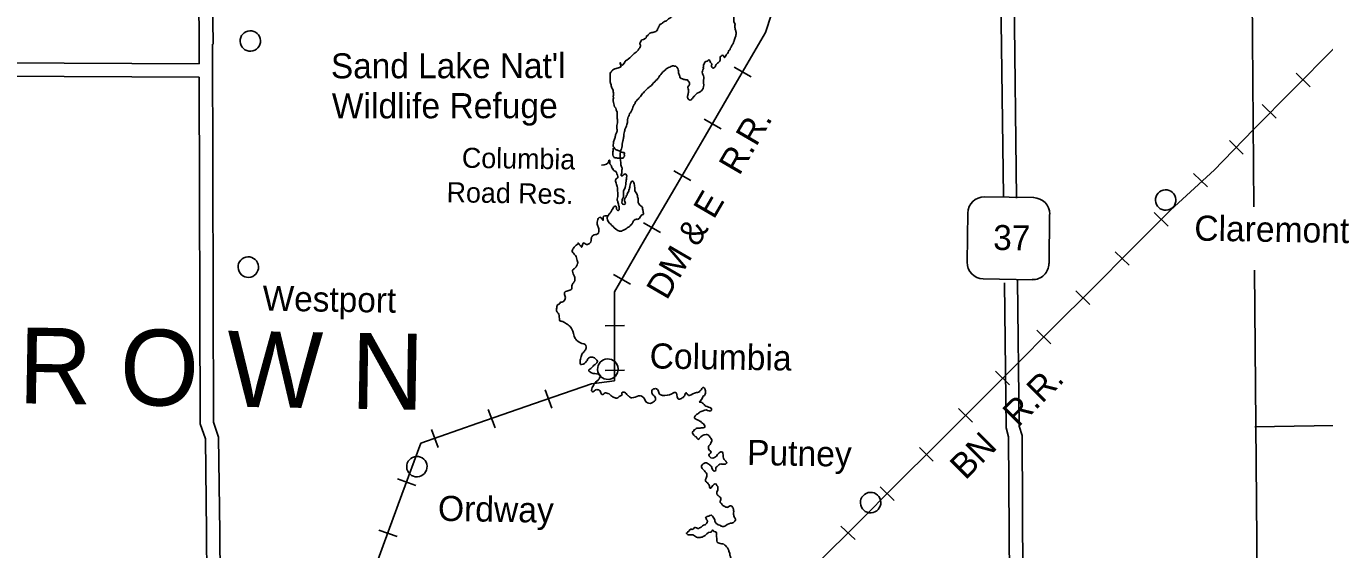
# Model space of a CAD drawing. Extents: x -180379 to 2689081, y 14222585 to 16907136.
# Drawn here: x 1740024 to 1911073, y 16547330 to 16616187 of the extents above; entities that cross this region are included whole.
import ezdxf

# ---------------------------------------------------------------- set-up
doc = ezdxf.new("R2010")
doc.units = 0
for name, color, linetype in [('L2', 7, 'Continuous'), ('L3', 7, 'Continuous'), ('L4', 7, 'Continuous'), ('L5', 7, 'Continuous'), ('L6', 7, 'Continuous'), ('L8', 7, 'Continuous')]:
    doc.layers.add(name, color=color, linetype=linetype)

msp = doc.modelspace()

# ---------------------------------------------------------------- linework, layer by layer
at = {"layer": 'L2'}
for p, q in [((1901472, 16636299), (1901840, 16592400)), ((1901923, 16584038), (1902599, 16505300)), ((1901958, 16563436), (1938957, 16563975))]:
    msp.add_line(p, q, dxfattribs=at)
at = {"layer": 'L3'}
for p, q in [((1868284, 16636173), (1868818, 16593794)), ((1870033, 16636172), (1870564, 16593522)), ((1701692, 16611527), (1762868, 16611199)), ((1701671, 16609776), (1762867, 16609447)), ((1872812, 16593596), (1866333, 16593693)), ((1864142, 16591572), (1864045, 16585073)), ((1874835, 16584926), (1874911, 16591384)), ((1866165, 16582882), (1872643, 16582785)), ((1868947, 16582386), (1869208, 16563262)), ((1870679, 16582740), (1870919, 16563511)), ((1869208, 16563262), (1869506, 16562111)), ((1870919, 16563511), (1871278, 16562277)), ((1869506, 16562111), (1869826, 16515901)), ((1871278, 16562277), (1871575, 16515942))]:
    msp.add_line(p, q, dxfattribs=at)
for centre, start_param, end_param in [((1866294, 16591531), 3.0800555, 4.6508518), ((1872763, 16591431), 1.5092592, 3.0800555), ((1866195, 16585051), 4.6508518, 6.2216481), ((1872664, 16584950), 6.2216481, 7.7924445)]:
    msp.add_ellipse(centre, major_axis=(100, -2158), ratio=0.9983703, start_param=start_param, end_param=end_param, dxfattribs=at)
at = {"layer": 'L4'}
for p, q in [((1762716, 16664485), (1762837, 16613743)), ((1764538, 16624963), (1764670, 16613783)), ((1762858, 16613743), (1762868, 16611199)), ((1764607, 16613784), (1764720, 16564025)), ((1762867, 16609447), (1762968, 16563797)), ((1762968, 16563797), (1763672, 16561828)), ((1764720, 16564025), (1765382, 16562057)), ((1763672, 16561828), (1763812, 16549585)), ((1765382, 16562057), (1765560, 16549543)), ((1763812, 16549585), (1763946, 16536926)), ((1765560, 16549543), (1765694, 16536821))]:
    msp.add_line(p, q, dxfattribs=at)
at = {"layer": 'L5'}
for points in [[(1825457, 16624470), (1825435, 16624387), (1825201, 16623972), (1825240, 16623763), (1825321, 16623637), (1825362, 16623574), (1825585, 16623113), (1825730, 16622986), (1825791, 16622860), (1825950, 16622274), (1826173, 16621833), (1826150, 16621625), (1826104, 16621313), (1826100, 16620958), (1825971, 16620647), (1825863, 16620336), (1825884, 16620294), (1825841, 16620190), (1825795, 16619857), (1825814, 16619690), (1825813, 16619627), (1825811, 16619481), (1825615, 16618816), (1825505, 16618296), (1825355, 16617985), (1825313, 16617965), (1825141, 16617529), (1824993, 16617323), (1824699, 16617139), (1824300, 16616810), (1824258, 16616811), (1823901, 16616586), (1823859, 16616544), (1823523, 16616278), (1823522, 16616236), (1823395, 16616092), (1823330, 16615884), (1823288, 16615863), (1823245, 16615718), (1823118, 16615532), (1822908, 16615430), (1822637, 16615350), (1822344, 16615271), (1822155, 16615169), (1821861, 16614901), (1821777, 16614861), (1821776, 16614819), (1821229, 16614367), (1821167, 16614347), (1821082, 16614244), (1820954, 16613953), (1820931, 16613829), (1820992, 16613703), (1820904, 16613328), (1820418, 16612751), (1819955, 16612360), (1819197, 16611702), (1819030, 16611600), (1818966, 16611518), (1818398, 16611024), (1818340, 16611379), (1818380, 16611254), (1818399, 16611108), (1818439, 16610961), (1818417, 16610878), (1818248, 16610713), (1817935, 16610634), (1817622, 16610554), (1817433, 16610452), (1817201, 16610226), (1817137, 16610122), (1817095, 16610102), (1816988, 16609812), (1817026, 16609519), (1817001, 16609227), (1817017, 16608789), (1817056, 16608601), (1817157, 16608350), (1817156, 16608287), (1817338, 16607847), (1817417, 16607512), (1817456, 16607282), (1817453, 16607053)], [(1828091, 16606920), (1828155, 16607023), (1828869, 16607536), (1828911, 16607556), (1829122, 16607762), (1829270, 16607989), (1829302, 16608886), (1829311, 16609615), (1829230, 16609804), (1829217, 16610409), (1829262, 16610700), (1829221, 16610722), (1829262, 16610721), (1829286, 16610929), (1829373, 16611220), (1829479, 16611407), (1829606, 16611530), (1829920, 16611651), (1830004, 16611734), (1830045, 16611733), (1830229, 16611397), (1830393, 16611187), (1830367, 16610832), (1830470, 16610706), (1830552, 16610642), (1830678, 16610683), (1830867, 16610847), (1830911, 16611013), (1831017, 16611179), (1831164, 16611281), (1831460, 16611611), (1831503, 16611757), (1831486, 16612028), (1831507, 16612090), (1831571, 16612194), (1831676, 16612234), (1831676, 16612276), (1831739, 16612317), (1831885, 16612315), (1831947, 16612252), (1832028, 16612063), (1832069, 16612042), (1832174, 16612124), (1832238, 16612269), (1832556, 16612682), (1832705, 16612993), (1832789, 16613033), (1832833, 16613241), (1832876, 16613303), (1833089, 16613718), (1833216, 16613883), (1833259, 16614008), (1833261, 16614112), (1833302, 16614132), (1833366, 16614257), (1833519, 16614776), (1833584, 16615005), (1833569, 16615464), (1833529, 16615631), (1833431, 16616133), (1833455, 16616382), (1833354, 16616634), (1833300, 16617260), (1833303, 16617490), (1833346, 16617614), (1833326, 16617698), (1833326, 16617740), (1833102, 16618118), (1832959, 16618286), (1832919, 16618433), (1832922, 16618683), (1833047, 16618702), (1833131, 16618764), (1832822, 16619018), (1832720, 16619228), (1832684, 16619624), (1832816, 16620207), (1832924, 16620560), (1832885, 16620727), (1832888, 16620977), (1832930, 16620977), (1832930, 16621039), (1832994, 16621122), (1833160, 16621120), (1833364, 16620742), (1833487, 16620636), (1833509, 16620678), (1833593, 16620718), (1833657, 16620863), (1833741, 16620904), (1833742, 16621008), (1833701, 16621092), (1833577, 16621156), (1833475, 16621345), (1833434, 16621388), (1832963, 16621998), (1832923, 16622124)], [(1819119, 16593665), (1819077, 16593645), (1818905, 16593188), (1818983, 16592770), (1818941, 16592729), (1818691, 16592732), (1818629, 16592754), (1818588, 16592817), (1818572, 16593172), (1818659, 16593504), (1818722, 16593587), (1818766, 16593753), (1818752, 16594295), (1818774, 16594420), (1818968, 16594939), (1819103, 16595751), (1819172, 16596250), (1819155, 16596563), (1819094, 16596668), (1819011, 16596711), (1818823, 16596651), (1818697, 16596548), (1818467, 16596468), (1818534, 16596842), (1818535, 16596905), (1818560, 16597259), (1818603, 16597384), (1818462, 16597761), (1818404, 16598095), (1818406, 16598262), (1818310, 16598910), (1818333, 16599139), (1818337, 16599430), (1818534, 16600200), (1818669, 16601053), (1818779, 16601489), (1818804, 16601802), (1818916, 16602447), (1819066, 16602841), (1819109, 16602924), (1819283, 16603485), (1819308, 16603839), (1819396, 16604213), (1819459, 16604296), (1819546, 16604608), (1819673, 16604773), (1819995, 16605478), (1820059, 16605665), (1820293, 16606016), (1820315, 16606100), (1820695, 16606554), (1821076, 16607049), (1821498, 16607503), (1822151, 16608141), (1822340, 16608264), (1822551, 16608470), (1822593, 16608532), (1823184, 16609150), (1823354, 16609377), (1823798, 16609956), (1824051, 16610223), (1824261, 16610388), (1824451, 16610573), (1825016, 16610837), (1825392, 16610937), (1825434, 16610915), (1825517, 16610914), (1825969, 16610429), (1826007, 16610136), (1826027, 16610032), (1826086, 16609781), (1826188, 16609592), (1826227, 16609383), (1826330, 16609277), (1826413, 16609255), (1826827, 16609125), (1827160, 16609079), (1827202, 16609079), (1827304, 16608911), (1827366, 16608889), (1827447, 16608679), (1827444, 16608492), (1827380, 16608326), (1827253, 16608202), (1827252, 16608077), (1827331, 16607784), (1827305, 16607326), (1827261, 16607139), (1827217, 16606931), (1827215, 16606764), (1827254, 16606617), (1827419, 16606469), (1827669, 16606466), (1827754, 16606590), (1827859, 16606652), (1827944, 16606817), (1828091, 16606920)], [(1817453, 16607053), (1817389, 16606887), (1817429, 16606824), (1817405, 16606532), (1817402, 16606261), (1817462, 16606115), (1817520, 16605759), (1817601, 16605529), (1817642, 16605508), (1817784, 16605172), (1817803, 16605047), (1817844, 16605004), (1817924, 16604712), (1817917, 16604149), (1817972, 16603564), (1817927, 16603273), (1817880, 16602898), (1817916, 16602418), (1817893, 16602230), (1817721, 16601836), (1817633, 16601420), (1817460, 16600922), (1817414, 16600526), (1817412, 16600360), (1817513, 16600171), (1817678, 16599981), (1817946, 16599832), (1818009, 16599831), (1818050, 16599809), (1818299, 16599702), (1818422, 16599596), (1818692, 16599551), (1818796, 16599508), (1818838, 16599528), (1818878, 16599382), (1818855, 16599257), (1818896, 16599152), (1818852, 16598986), (1818789, 16598904), (1818767, 16598862), (1818371, 16598784), (1818058, 16598788), (1817850, 16598811), (1817477, 16598941), (1817377, 16599213), (1817359, 16599505), (1817407, 16600026), (1817408, 16600109)], [(1815882, 16597876), (1816889, 16598489), (1816889, 16598531), (1816826, 16598490), (1816889, 16598489), (1816946, 16598113), (1817028, 16597945), (1817110, 16597861), (1817292, 16597400), (1817374, 16597316), (1817396, 16597399), (1817395, 16597315), (1817766, 16597019), (1817887, 16596704), (1818029, 16596390), (1818005, 16596182), (1817942, 16596120), (1817796, 16596122), (1817796, 16596080), (1817753, 16595997), (1817788, 16595475), (1817968, 16594889), (1817984, 16594451), (1817996, 16593742), (1817929, 16593409), (1817948, 16593221), (1818008, 16593095), (1818007, 16592991), (1818108, 16592740), (1818106, 16592594), (1818147, 16592530), (1818185, 16592238), (1818184, 16592176), (1818203, 16592029), (1818161, 16591946), (1818098, 16591906), (1818014, 16591907), (1817911, 16591970), (1817831, 16592201), (1817791, 16592389), (1817668, 16592474), (1817458, 16592351), (1817330, 16592082), (1817224, 16591958), (1817138, 16591751), (1816884, 16591441), (1816693, 16591131), (1816650, 16591048), (1816607, 16590902), (1817117, 16590041), (1817240, 16589914), (1817879, 16589364), (1818127, 16589215), (1818355, 16589171), (1818920, 16589393), (1819130, 16589495), (1819361, 16589700), (1819487, 16589740), (1819803, 16590070), (1819866, 16590111), (1819930, 16590235), (1819972, 16590256), (1819994, 16590339), (1820290, 16590689), (1820457, 16590750), (1820623, 16590727), (1820686, 16590747), (1821318, 16591365), (1821360, 16591364), (1821404, 16591551), (1821344, 16591719), (1821365, 16591802), (1821325, 16591886), (1821247, 16592325), (1821124, 16592452), (1820896, 16592600), (1820754, 16592852), (1820713, 16592915), (1820698, 16593354), (1820599, 16593793), (1820580, 16593960), (1820275, 16594506), (1820277, 16594735), (1820238, 16594923), (1820142, 16595550), (1820040, 16595718), (1819874, 16595741), (1819683, 16595452), (1819595, 16595119), (1819571, 16594848), (1819527, 16594682), (1819485, 16594641), (1819484, 16594578), (1819228, 16594039), (1819205, 16593914), (1819163, 16593873), (1819119, 16593665)], [(1816756, 16591172), (1816067, 16590972), (1816062, 16590596), (1816001, 16590701), (1815630, 16590998), (1815546, 16590957), (1815289, 16590356), (1815285, 16590085), (1815467, 16589624), (1815525, 16589289), (1815479, 16588956), (1815332, 16588812), (1814788, 16588631), (1814620, 16588467), (1814556, 16588363), (1814533, 16588238), (1814490, 16588114), (1814465, 16587780), (1814402, 16587677), (1814128, 16587451), (1813899, 16587433), (1813485, 16587626), (1813334, 16587252), (1813228, 16587066), (1813187, 16587150), (1812941, 16587403), (1812818, 16587613), (1812777, 16587614), (1812776, 16587572), (1812649, 16587407), (1812249, 16587057), (1812101, 16586830), (1812079, 16586788), (1811994, 16586602), (1812074, 16586371), (1812423, 16585971), (1812665, 16585301), (1812724, 16585050), (1812722, 16584904), (1812572, 16584572), (1812256, 16584221), (1812088, 16584098), (1812044, 16583911), (1812306, 16583199), (1812365, 16582948), (1812363, 16582760), (1812340, 16582656), (1812298, 16582553), (1812022, 16582181), (1811957, 16581994), (1811910, 16581536), (1811805, 16581454), (1811282, 16581293), (1811031, 16581150), (1810987, 16580963), (1811105, 16580420), (1811061, 16580212), (1810891, 16579943), (1810640, 16579821), (1810515, 16579843), (1810367, 16579657), (1810346, 16579616), (1810157, 16579535), (1809964, 16579099), (1809979, 16578578), (1810040, 16578514), (1810303, 16577865), (1810484, 16577320), (1810567, 16577319), (1810981, 16577147), (1811477, 16576828), (1811724, 16576617), (1811929, 16576343), (1812412, 16575044), (1812576, 16574834), (1813549, 16574321), (1813714, 16574256), (1813755, 16574193), (1813817, 16574109), (1813833, 16573775), (1813620, 16573382), (1813261, 16572927), (1813174, 16572678), (1813041, 16572013), (1813059, 16571741), (1813119, 16571615), (1813224, 16571614), (1813895, 16572044), (1814150, 16572458), (1814423, 16572600), (1814693, 16572576), (1814921, 16572490), (1815127, 16572320), (1815332, 16572067), (1815289, 16571922), (1815182, 16571756), (1814846, 16571531)], [(1814846, 16571531), (1814446, 16571098), (1814214, 16570914), (1814192, 16570810), (1814253, 16570725), (1814542, 16570513), (1815456, 16570356), (1815705, 16570228), (1815660, 16569936), (1815405, 16569564), (1814857, 16568987), (1814813, 16568842), (1814643, 16568573), (1814556, 16568219), (1814555, 16568157), (1814596, 16568094), (1814720, 16568030), (1814824, 16568070), (1815014, 16568255), (1815493, 16568270), (1815679, 16568143), (1815882, 16567702), (1816027, 16567659), (1816216, 16567823), (1816716, 16567817), (1817232, 16567456), (1817645, 16567222), (1817895, 16567198), (1818294, 16567464), (1818440, 16567524), (1818567, 16567669), (1818549, 16567857), (1818633, 16567960), (1818862, 16567957), (1819028, 16567872), (1819377, 16567513), (1819480, 16567449), (1819666, 16567280), (1819873, 16567235), (1820730, 16567475), (1820959, 16567514), (1821064, 16567512), (1821146, 16567449), (1821270, 16567385), (1821455, 16567216), (1821720, 16566712), (1821906, 16566584), (1822259, 16566497), (1822509, 16566556), (1822845, 16566802), (1822972, 16566946), (1822975, 16567176), (1822853, 16567448), (1822647, 16567618), (1822606, 16567660), (1822524, 16567786), (1822508, 16568183), (1822615, 16568348), (1822845, 16568429), (1823094, 16568425), (1823239, 16568319), (1823461, 16567795), (1823750, 16567583), (1823896, 16567560), (1825127, 16567754), (1825441, 16567916), (1825608, 16567956), (1825931, 16567160), (1826055, 16567075), (1826138, 16567074), (1826620, 16567297), (1826810, 16567503), (1826853, 16567628), (1826897, 16567794), (1826939, 16567856), (1827023, 16567897), (1827022, 16567855), (1827208, 16567707), (1827331, 16567538), (1827414, 16567537), (1828398, 16567942), (1828816, 16568083), (1828880, 16568207), (1828963, 16568227), (1829091, 16568476), (1829343, 16568598), (1829446, 16568492), (1829506, 16568345), (1829526, 16568282), (1829519, 16567720), (1829434, 16567554), (1829266, 16567472), (1829159, 16567244), (1828819, 16566644), (1828861, 16566664), (1829068, 16566599), (1829275, 16566471)], [(1829275, 16566471), (1829480, 16566240), (1830143, 16565960), (1830267, 16565896), (1830368, 16565686), (1830325, 16565562), (1829639, 16565633), (1829347, 16565574), (1829242, 16565513), (1828991, 16565432), (1828550, 16565146), (1828214, 16564879), (1828107, 16564672), (1828106, 16564589), (1828229, 16564462), (1828499, 16564333), (1828706, 16564247), (1828933, 16564099), (1829407, 16563696), (1829448, 16563633), (1829465, 16563362), (1829256, 16563302), (1828735, 16563246), (1828652, 16563247), (1828255, 16563127), (1828149, 16563045), (1828066, 16563025), (1828065, 16562963), (1827875, 16562777), (1827873, 16562569), (1828015, 16562317), (1828407, 16561999), (1828489, 16561873), (1828612, 16561767), (1828739, 16561891), (1829661, 16562400), (1829786, 16562399), (1829890, 16562356), (1830013, 16562250), (1830259, 16561934), (1830402, 16561661), (1830336, 16561391), (1830229, 16561163), (1829975, 16560812), (1829952, 16560687), (1830197, 16560246), (1830259, 16560224), (1830150, 16559871), (1830024, 16559789), (1830002, 16559665), (1830084, 16559559), (1830145, 16559454), (1830289, 16559327), (1831169, 16559754), (1831275, 16559920), (1831506, 16560063), (1831674, 16560144), (1831736, 16560143), (1831858, 16559933), (1832035, 16559097), (1832303, 16558823), (1832364, 16558718), (1832342, 16558614), (1832028, 16558492), (1831466, 16558499), (1831213, 16558294), (1830917, 16557922), (1830938, 16557880), (1830958, 16557818), (1830914, 16557672), (1830767, 16557591), (1830540, 16557719), (1830317, 16558243), (1830111, 16558412), (1829698, 16558667), (1829532, 16558690), (1829427, 16558650), (1829133, 16558403), (1829026, 16558155), (1829148, 16557924), (1829250, 16557797), (1829415, 16557628), (1829762, 16557082), (1829695, 16556770), (1829610, 16556583), (1829566, 16556396), (1829626, 16556229), (1830017, 16555828), (1830136, 16555388), (1830177, 16555325), (1830346, 16555490), (1830975, 16555857), (1831138, 16555584), (1831179, 16555563), (1831198, 16555396), (1831196, 16555229), (1831173, 16555083)], [(1831173, 16555083), (1831066, 16554814), (1831103, 16554480), (1831577, 16554036), (1831574, 16553827), (1831509, 16553640), (1831507, 16553432), (1831569, 16553410), (1831753, 16553158), (1831960, 16553009), (1832249, 16552860), (1832374, 16552837), (1832436, 16552816), (1832730, 16552979), (1832897, 16553018), (1833124, 16552849), (1833206, 16552743), (1833245, 16552576), (1833283, 16552263), (1833278, 16551888), (1833398, 16551490), (1833480, 16551343), (1833519, 16551134), (1833497, 16551072), (1833328, 16550907), (1833140, 16550784), (1832951, 16550724), (1832847, 16550725), (1831988, 16550298), (1831801, 16550300), (1831718, 16550322), (1831635, 16550323), (1831573, 16550387), (1831283, 16550495), (1830994, 16550707), (1830851, 16550896), (1830791, 16551126), (1830485, 16551651), (1830424, 16551736), (1830300, 16551779), (1830007, 16551657), (1829798, 16551618), (1829587, 16551412), (1829649, 16551328), (1829771, 16551139), (1829811, 16551013), (1829809, 16550847), (1829640, 16550640), (1829472, 16550517), (1829158, 16550375), (1829073, 16550272), (1828905, 16550170), (1828675, 16550048), (1828550, 16550028), (1828218, 16550178), (1828114, 16550159), (1828072, 16550097), (1827695, 16549955), (1827654, 16549977), (1827633, 16549935), (1827507, 16549874), (1827486, 16549833), (1827084, 16549358), (1827146, 16549337), (1827208, 16549253), (1827748, 16549204), (1827997, 16549138), (1828266, 16548968), (1828535, 16548861), (1828723, 16548858), (1829265, 16548956), (1830251, 16549548), (1830293, 16549548), (1830377, 16549672), (1830525, 16549795), (1830566, 16549795), (1830586, 16549732), (1830876, 16549603), (1831017, 16549205), (1830995, 16549122), (1831035, 16548955), (1831051, 16548558), (1831109, 16548245), (1831357, 16548096), (1831669, 16548029), (1831814, 16548027), (1832104, 16547857), (1832555, 16547330), (1832636, 16547141), (1832656, 16547058), (1832757, 16546785), (1832795, 16546535), (1832915, 16546158), (1833038, 16545927), (1833304, 16545611), (1833345, 16545548), (1833404, 16545255)]]:
    msp.add_spline(points, degree=3, dxfattribs=at)
at = {"layer": 'L6'}
for centre in [(1769583, 16614215), (1890196, 16593277), (1769316, 16584444), (1816695, 16571010), (1791538, 16558173), (1851321, 16553440)]:
    msp.add_ellipse(centre, major_axis=(62, -1348), ratio=0.9983703, dxfattribs=at)
at = {"layer": 'L8'}
for p, q in [((1839732, 16622205), (1837461, 16615331)), ((1837461, 16615331), (1833482, 16608500)), ((1912279, 16613122), (1907050, 16607849)), ((1835577, 16609495), (1833344, 16610753)), ((1909261, 16608197), (1907389, 16609992)), ((1833482, 16608500), (1829504, 16601668)), ((1907050, 16607849), (1901822, 16602597)), ((1904775, 16604061), (1902924, 16605836)), ((1831619, 16602663), (1829386, 16603922)), ((1901822, 16602597), (1896507, 16597096)), ((1829504, 16601668), (1825505, 16594857)), ((1900427, 16599299), (1898597, 16601094)), ((1827641, 16595832), (1825408, 16597111)), ((1890863, 16591954), (1896654, 16597240)), ((1893859, 16596775), (1895711, 16595000)), ((1825505, 16594857), (1821527, 16588026)), ((1885720, 16586805), (1890863, 16591954)), ((1823642, 16589021), (1821409, 16590279)), ((1888694, 16591627), (1890546, 16589831)), ((1821527, 16588026), (1817569, 16581194)), ((1880554, 16581636), (1885720, 16586805)), ((1883550, 16586457), (1885381, 16584683)), ((1819664, 16582189), (1817431, 16583448)), ((1875390, 16576488), (1880554, 16581636)), ((1817569, 16581173), (1817580, 16575334)), ((1878385, 16581309), (1880216, 16579513)), ((1818888, 16576756), (1816327, 16576705)), ((1870225, 16571318), (1875390, 16576488)), ((1817580, 16575334), (1817590, 16569453)), ((1873220, 16576140), (1875072, 16574344)), ((1865060, 16566149), (1870225, 16571318)), ((1818899, 16570897), (1816337, 16570845)), ((1867782, 16570765), (1869633, 16568949)), ((1814546, 16569095), (1807039, 16566499)), ((1809321, 16565866), (1808435, 16568296)), ((1817590, 16569474), (1814546, 16569095)), ((1807039, 16566499), (1799573, 16563882)), ((1801835, 16563269), (1800949, 16565679)), ((1859916, 16561021), (1865060, 16566149)), ((1862891, 16565843), (1864742, 16564026)), ((1799573, 16563882), (1792066, 16561265)), ((1794328, 16560673), (1793441, 16563062)), ((1792066, 16561265), (1789567, 16554519)), ((1854751, 16555852), (1859916, 16561021)), ((1857746, 16560673), (1859577, 16558878)), ((1791414, 16555705), (1788988, 16556549)), ((1789567, 16554519), (1787089, 16547773)), ((1849586, 16550704), (1854751, 16555852)), ((1852582, 16555525), (1854412, 16553730)), ((1788936, 16548959), (1786510, 16549803)), ((1844421, 16545535), (1849586, 16550704)), ((1847417, 16550356), (1849268, 16548581)), ((1787089, 16547773), (1784590, 16541027))]:
    msp.add_line(p, q, dxfattribs=at)

# ---------------------------------------------------------------- texts
at = {"layer": 'L2'}
msp.add_text('B R O W N', height=9994.1, rotation=359.06756, dxfattribs=at).set_placement((1726356, 16566723))
at = {"layer": 'L3'}
msp.add_text('37', height=3289.4, rotation=359.28295, dxfattribs=at).set_placement((1867460, 16586703))
at = {"layer": 'L5'}
for s, height, rotation, p in [("Sand Lake Nat'l", 3289.53, 0.05654, (1780210, 16609295)), ('Wildlife Refuge', 3310.38, 0.07683, (1780332, 16604017)), ('Columbia', 2644.3, 359.11568, (1797450, 16597527)), ('Road Res.', 2644.3, 359.14273, (1795437, 16592986))]:
    msp.add_text(s, height=height, rotation=rotation, dxfattribs=at).set_placement(p)
at = {"layer": 'L6'}
for s, height, rotation, p in [('Claremont', 3310, 359.05819, (1893957, 16587935)), ('Westport', 3289.8, 359.09316, (1771190, 16578711)), ('Columbia', 3310.3, 359.11728, (1822191, 16571108)), ('Putney', 3310.2, 359.02506, (1835025, 16558395)), ('Ordway', 3310.4, 359.03167, (1794292, 16551042))]:
    msp.add_text(s, height=height, rotation=rotation, dxfattribs=at).set_placement(p)
at = {"layer": 'L8'}
for s, height, rotation, p in [('DM & E   R.R.', 3315.97, 59.78312, (1824466, 16579981)), ('BN   R.R.', 3309, 44.99981, (1863813, 16556323))]:
    msp.add_text(s, height=height, rotation=rotation, dxfattribs=at).set_placement(p)

doc.saveas('drawing.dxf')
